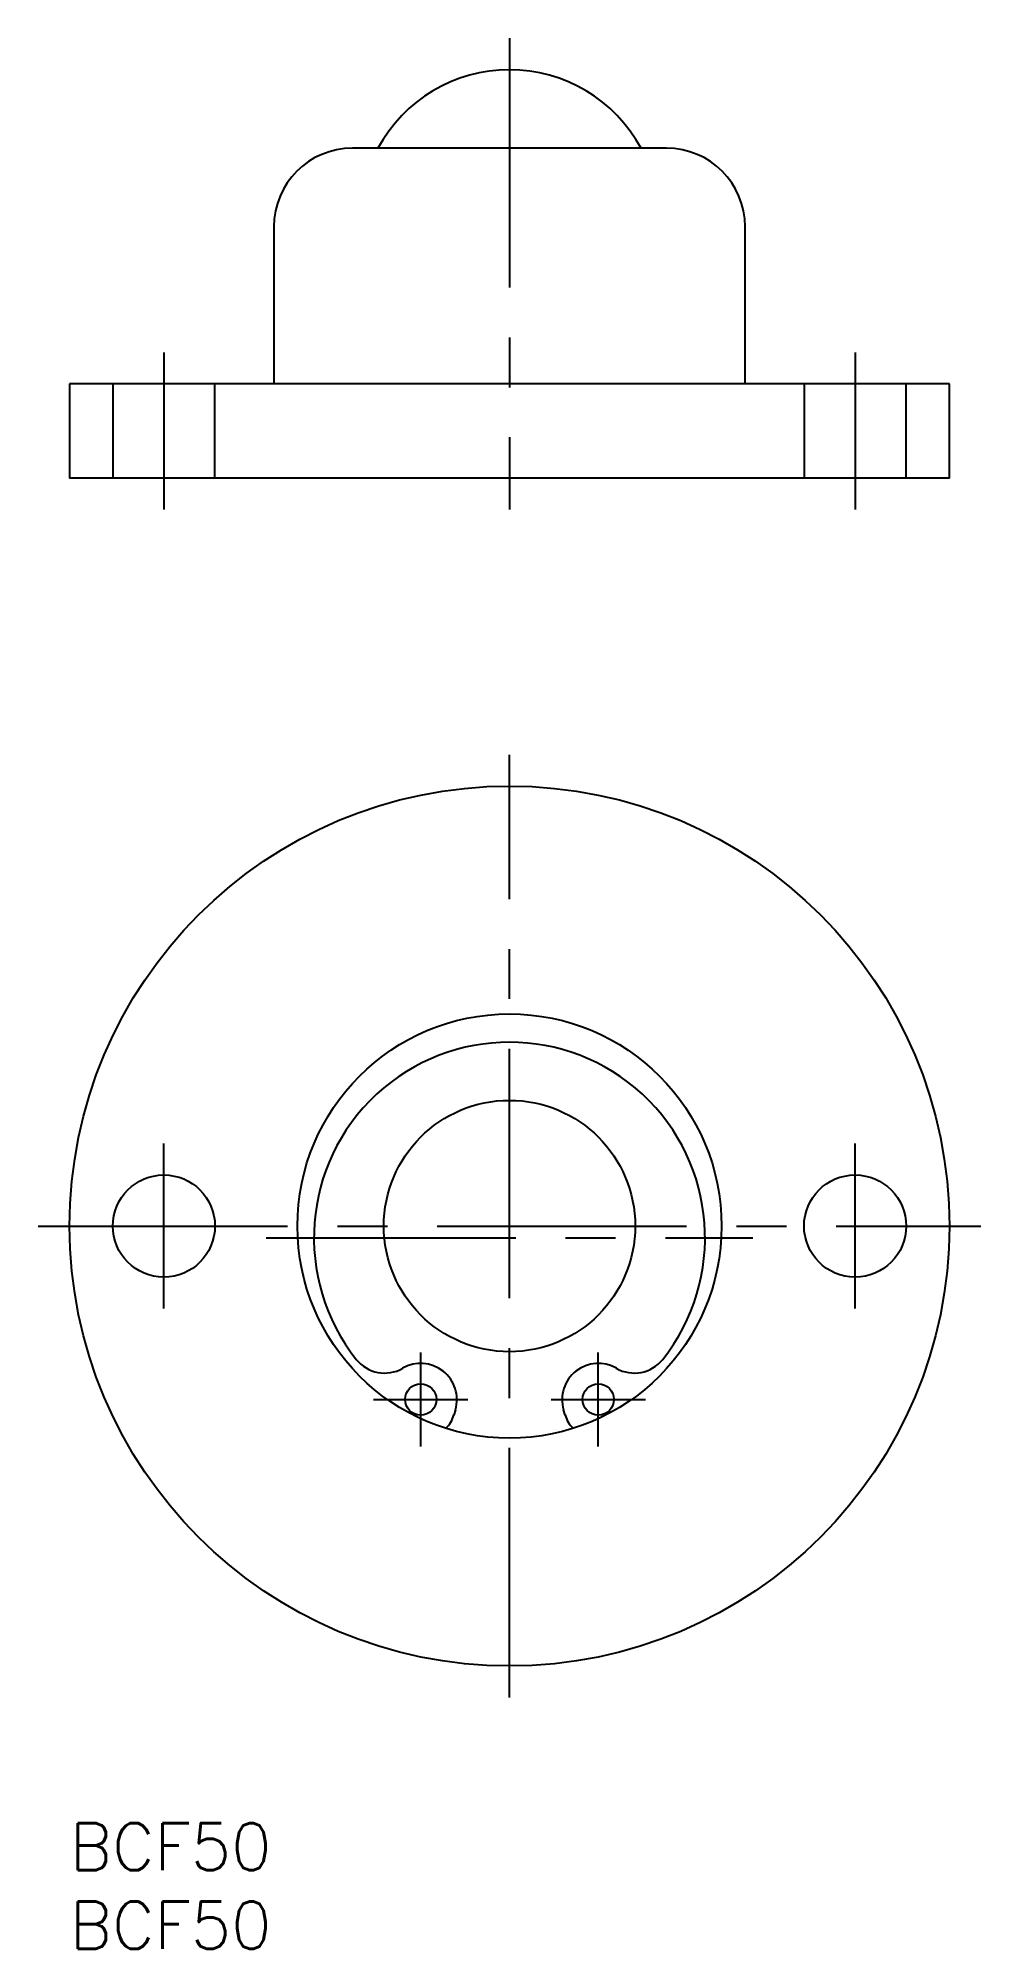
# Model space of a CAD drawing. Extents: x -2 to 58, y -8 to 114.
import ezdxf

# ---------------------------------------------------------------- set-up
doc = ezdxf.new("R2010")
doc.units = 0
doc.header["$LTSCALE"] = 0.5
doc.linetypes.add('CENTER', pattern=[50.8, 31.75, -6.35, 6.35, -6.35])
doc.linetypes.add('DASHED', pattern=[19.05, 12.7, -6.35])
for name, color, linetype in [('MSM_CENTER', 1, 'CENTER'), ('MSM_CONTINUOUS', 7, 'CONTINUOUS'), ('MSM_DASHED', 4, 'DASHED'), ('MSM_PART_NUMBER', 7, 'CONTINUOUS')]:
    doc.layers.add(name, color=color, linetype=linetype)
doc.styles.get("Standard").update_dxf_attribs({"font": 'txt.shx', "height": 2.5, "bigfont": 'bigfont.shx'})

# ---------------------------------------------------------------- blocks, each defined once
blk = doc.blocks.new('*U16')
at = {"layer": 'MSM_PART_NUMBER'}
blk.add_text('BCF50', height=3, dxfattribs=at).set_placement((0, -3))
blk = doc.blocks.new('*U17')
at = {"layer": 'MSM_PART_NUMBER'}
blk.add_text('BCF50', height=3, dxfattribs=at).set_placement((0, -8))

msp = doc.modelspace()

# ---------------------------------------------------------------- linework, layer by layer
at = {"layer": 'MSM_CENTER'}
for p, q in [((28, 113.6), (28, 83.6)), ((6, 93.6), (6, 83.6)), ((50, 93.6), (50, 83.6)), ((28, 8), (28, 68)), ((6, 32.75), (6, 43.25)), ((50, 32.75), (50, 43.25)), ((-2, 38), (58, 38)), ((12.52, 37.25), (43.48, 37.25)), ((22.35, 23.96), (22.35, 29.96)), ((33.65, 23.96), (33.65, 29.96)), ((19.35, 26.96), (25.35, 26.96)), ((30.65, 26.96), (36.65, 26.96))]:
    msp.add_line(p, q, dxfattribs=at)
at = {"layer": 'MSM_CONTINUOUS'}
for p, q in [((38, 106.6), (18, 106.6)), ((13, 101.6), (13, 91.6)), ((43, 91.6), (43, 101.6)), ((56, 91.6), (0, 91.6)), ((0, 91.6), (0, 85.6)), ((56, 85.6), (56, 91.6)), ((56, 85.6), (0, 85.6)), ((24.56, 26.31), (24.46, 25.97)), ((31.54, 25.97), (31.44, 26.31))]:
    msp.add_line(p, q, dxfattribs=at)
for centre, radius in [((28, 38), 28), ((28, 38), 13.5), ((28, 38), 8), ((6, 38), 3.25), ((50, 38), 3.25), ((22.35, 26.96), 1), ((33.65, 26.96), 1)]:
    msp.add_circle(centre, radius, dxfattribs=at)
for centre, radius, start, end in [((28, 102.07), 9.52, 28.3636, 151.6364), ((18, 101.6), 5, 90, 180), ((38, 101.6), 5, 0, 90), ((28, 37.25), 12.45, 321.589, 218.411), ((20.05, 30.94), 2.3, 218.411, 300.0471), ((22.35, 26.96), 2.3, 343.5829, 120.0471), ((33.65, 26.96), 2.3, 59.9529, 196.4171), ((35.95, 30.94), 2.3, 239.9529, 321.589), ((22.54, 26.54), 2, 315.0191, 343.5829), ((33.46, 26.54), 2, 196.4171, 224.9809)]:
    msp.add_arc(centre, radius, start, end, dxfattribs=at)
at = {"layer": 'MSM_DASHED'}
for p, q in [((2.75, 91.6), (2.75, 85.6)), ((9.25, 85.6), (9.25, 91.6)), ((46.75, 91.6), (46.75, 85.6)), ((53.25, 85.6), (53.25, 91.6))]:
    msp.add_line(p, q, dxfattribs=at)

# ---------------------------------------------------------------- block references
at = {"layer": 'MSM_CONTINUOUS'}
for name in ['*U16', '*U17']:
    msp.add_blockref(name, (0, 0), dxfattribs=at)

doc.saveas('drawing.dxf')
